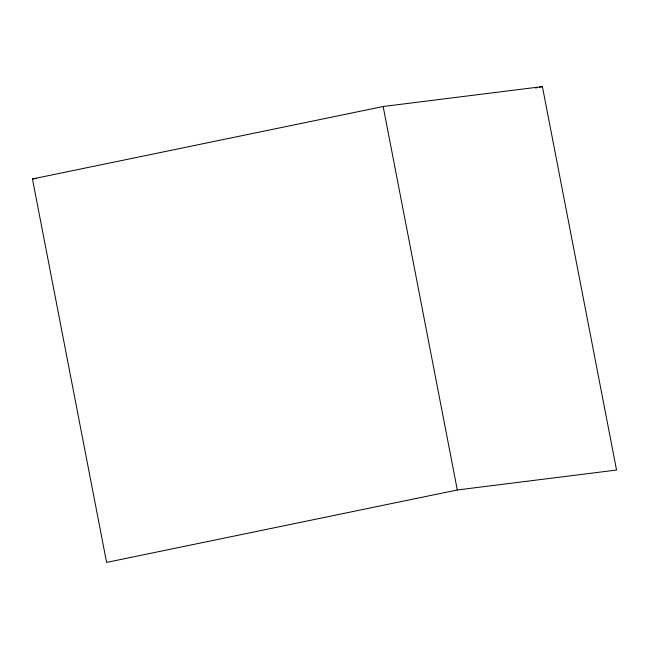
<?xml version="1.0" encoding="UTF-8"?>
<svg xmlns="http://www.w3.org/2000/svg" width="649" height="649" viewBox="0 0 649 649"><rect width="100%" height="100%" fill="white"/><g stroke="black" fill="none" stroke-linecap="round" stroke-linejoin="round"><path stroke-width="0.97" d="M32.45 178.954L383.161 106.509L542.402 86.585L616.55 470.046L457.31 489.979L106.598 562.415L32.45 178.954L36.458 178.451M535.466 88.013L537.453 87.607M539.433 87.193L542.402 86.585M383.161 106.509L457.31 489.979"/></g></svg>
